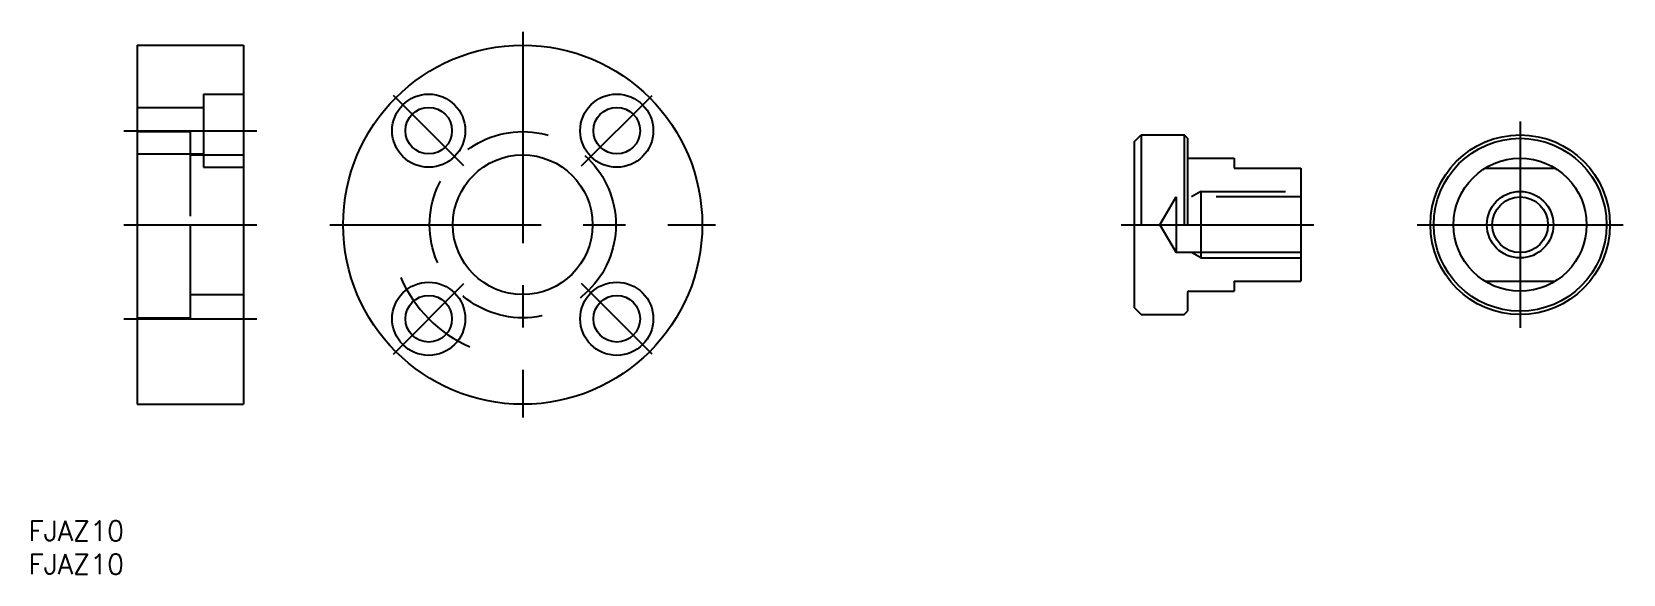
# Model space of a CAD drawing. Extents: x -224 to 16, y -53 to 29.
import ezdxf

# ---------------------------------------------------------------- set-up
doc = ezdxf.new("R2010")
doc.units = 0
doc.linetypes.add('CENTER', pattern=[50.8, 31.75, -6.35, 6.35, -6.35])
doc.linetypes.add('DASHED', pattern=[19.05, 12.7, -6.35])
doc.layers.get('0').update_dxf_attribs({"linetype": 'CONTINUOUS'})
doc.layers.add('CENTER', color=1, linetype='CONTINUOUS')
doc.styles.get("Standard").update_dxf_attribs({"font": 'txt.shx', "height": 3, "bigfont": 'bigfont.shx'})

# ---------------------------------------------------------------- blocks, each defined once
blk = doc.blocks.new('*U2')
at = {"color": 7, "linetype": 'CONTINUOUS'}
blk.add_text('FJAZ10', height=3, dxfattribs=at).set_placement((-224.34, -47.54))
blk = doc.blocks.new('*U3')
at = {"color": 7, "linetype": 'CONTINUOUS'}
blk.add_text('FJAZ10', height=3, dxfattribs=at).set_placement((-224.34, -52.54))

msp = doc.modelspace()

# ---------------------------------------------------------------- linework, layer by layer
at = {"color": 7, "linetype": 'CONTINUOUS'}
for p, q in [((-208, 27), (-192, 27)), ((-208, 27), (-208, -27)), ((-192, 27), (-192, -27)), ((-58, 12.5), (-57, 13.5)), ((-58, -12.5), (-58, 12.5)), ((-57, 13.5), (-50.5, 13.5)), ((-57, 13.5), (-57, 0)), ((-50, 13), (-50.5, 13.5)), ((-50.5, 13.5), (-50.5, 0)), ((-50, 13), (-50, 0)), ((-49.8, 10), (-43, 10)), ((-43, 10), (-43, 8.5)), ((-43, 8.5), (-33, 8.5)), ((-33, 8.5), (-33, -8.5)), ((-5.27, 8.5), (5.27, 8.5)), ((-54.17, 0), (-51.75, -4.19)), ((-51.75, 0), (-51.75, -4.19)), ((-48, 0), (-48, -5)), ((-200, 0), (-200, -14)), ((-33, -4.19), (-51.75, -4.19)), ((-43, -8.5), (-33, -8.5)), ((-43, -8.5), (-43, -10)), ((-5.27, -8.5), (5.27, -8.5)), ((-200, -10.5), (-192, -10.5)), ((-50, -10.2), (-50, -13)), ((-49.8, -10), (-43, -10)), ((-208, -14), (-200, -14)), ((-58, -12.5), (-57, -13.5)), ((-57, -13.5), (-50.5, -13.5)), ((-50.5, -13.5), (-50, -13)), ((-208, -27), (-192, -27))]:
    msp.add_line(p, q, dxfattribs=at)
at = {"color": 3, "linetype": 'DASHED'}
for p, q in [((-198, 19.64), (-198, 8.64)), ((-198, 19.64), (-192, 19.64)), ((-208, 17.64), (-198, 17.64)), ((-208, 14), (-200, 14)), ((-200, 14), (-200, 0)), ((-208, 10.64), (-198, 10.64)), ((-200, 10.5), (-192, 10.5)), ((-198, 8.64), (-192, 8.64)), ((-48, 5), (-49.41, 4.19)), ((-48, 5), (-48, 0)), ((-48, 5), (-33, 5)), ((-54.17, 0), (-51.75, 4.19)), ((-51.75, 4.19), (-51.75, 0)), ((-33, 4.19), (-51.75, 4.19))]:
    msp.add_line(p, q, dxfattribs=at)
at = {"color": 3, "linetype": 'CONTINUOUS'}
for q in [(-49.41, -4.19), (-33, -5)]:
    msp.add_line((-48, -5), q, dxfattribs=at)
at = {"color": 7, "linetype": 'CONTINUOUS'}
for centre, radius in [((-150, 0), 27), ((-164.14, 14.14), 5.5), ((-135.86, 14.14), 5.5), ((-164.14, 14.14), 3.5), ((-135.86, 14.14), 3.5), ((0, 0), 13.5), ((0, 0), 13), ((-150, 0), 10.5), ((0, 0), 10), ((0, 0), 4.19), ((-164.14, -14.14), 5.5), ((-135.86, -14.14), 5.5), ((-164.14, -14.14), 3.5), ((-135.86, -14.14), 3.5)]:
    msp.add_circle(centre, radius, dxfattribs=at)
at = {"color": 3, "linetype": 'DASHED'}
msp.add_circle((-150, 0), 14, dxfattribs=at)
at = {"color": 3, "linetype": 'CONTINUOUS'}
msp.add_circle((0, 0), 5, dxfattribs=at)
at = {"color": 7, "linetype": 'CONTINUOUS'}
for centre, start, end in [((-49.8, 10.2), 180, 270), ((-49.8, -10.2), 90, 180)]:
    msp.add_arc(centre, 0.2, start, end, dxfattribs=at)
at = {"layer": 'CENTER', "color": 1, "linetype": 'CENTER'}
for p, q in [((-150, 29), (-150, -29)), ((-158.84, 8.84), (-169.45, 19.45)), ((-141.16, 8.84), (-130.55, 19.45)), ((0, 15.5), (0, -15.5)), ((-210, 14.14), (-190, 14.14)), ((-60, 0), (-31, 0)), ((-15.5, 0), (15.5, 0)), ((-210, 0), (-190, 0)), ((-179, 0), (-121, 0)), ((-169.45, -19.45), (-158.84, -8.84)), ((-130.55, -19.45), (-141.16, -8.84)), ((-210, -14.14), (-190, -14.14))]:
    msp.add_line(p, q, dxfattribs=at)
msp.add_arc((-150, 0), 20, 203.3862, 246.6138, dxfattribs=at)

# ---------------------------------------------------------------- block references
at = {"color": 7, "linetype": 'CONTINUOUS'}
for name in ['*U2', '*U3']:
    msp.add_blockref(name, (0, 0), dxfattribs=at)

doc.saveas('drawing.dxf')
